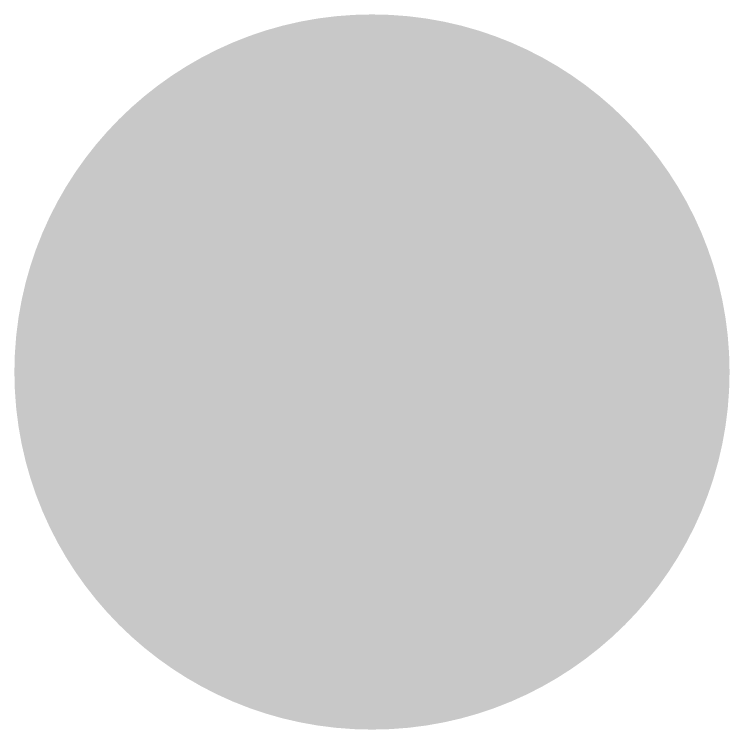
# Model space of a CAD drawing. Header units: millimetres. Extents: x -1.36 to 1.18, y -0.07 to 2.63.
# Drawn here: x 1.0412 to 1.1751, y 1.8523 to 1.9862 of the extents above; entities that cross this region are included whole.
import ezdxf

# ---------------------------------------------------------------- set-up
doc = ezdxf.new("R2010")
doc.units = ezdxf.units.MM
doc.header["$MEASUREMENT"] = 0
for name, color, linetype in [('BottomLayer', 5, 'Continuous'), ('BottomSolder', 6, 'Continuous'), ('MultiLayer', 9, 'Continuous'), ('PadHoleLayer', 156, 'Continuous'), ('TopLayer', 1, 'Continuous'), ('TopSolder', 216, 'Continuous')]:
    doc.layers.add(name, color=color, linetype=linetype)

msp = doc.modelspace()

# ---------------------------------------------------------------- hatches: boundary and pattern name
at = {"layer": 'BottomLayer'}
h = msp.add_hatch(color=5, dxfattribs=at)
edge = h.paths.add_edge_path()
edge.add_arc((1.1081, 1.91929), 0.05906, 0, 360)
at = {"layer": 'BottomSolder'}
h = msp.add_hatch(color=6, dxfattribs=at)
edge = h.paths.add_edge_path()
edge.add_arc((1.1081, 1.91929), 0.06306, 0, 360)
at = {"layer": 'MultiLayer'}
h = msp.add_hatch(color=9, dxfattribs=at)
edge = h.paths.add_edge_path()
edge.add_arc((1.1081, 1.91929), 0.05906, 0, 360)
at = {"layer": 'PadHoleLayer'}
h = msp.add_hatch(color=156, dxfattribs=at)
edge = h.paths.add_edge_path()
edge.add_arc((1.1081, 1.91929), 0.06693, 0, 360)
at = {"layer": 'TopLayer'}
h = msp.add_hatch(color=1, dxfattribs=at)
edge = h.paths.add_edge_path()
edge.add_arc((1.1081, 1.91929), 0.05906, 0, 360)
at = {"layer": 'TopSolder'}
h = msp.add_hatch(color=216, dxfattribs=at)
edge = h.paths.add_edge_path()
edge.add_arc((1.1081, 1.91929), 0.06306, 0, 360)

doc.saveas('drawing.dxf')
